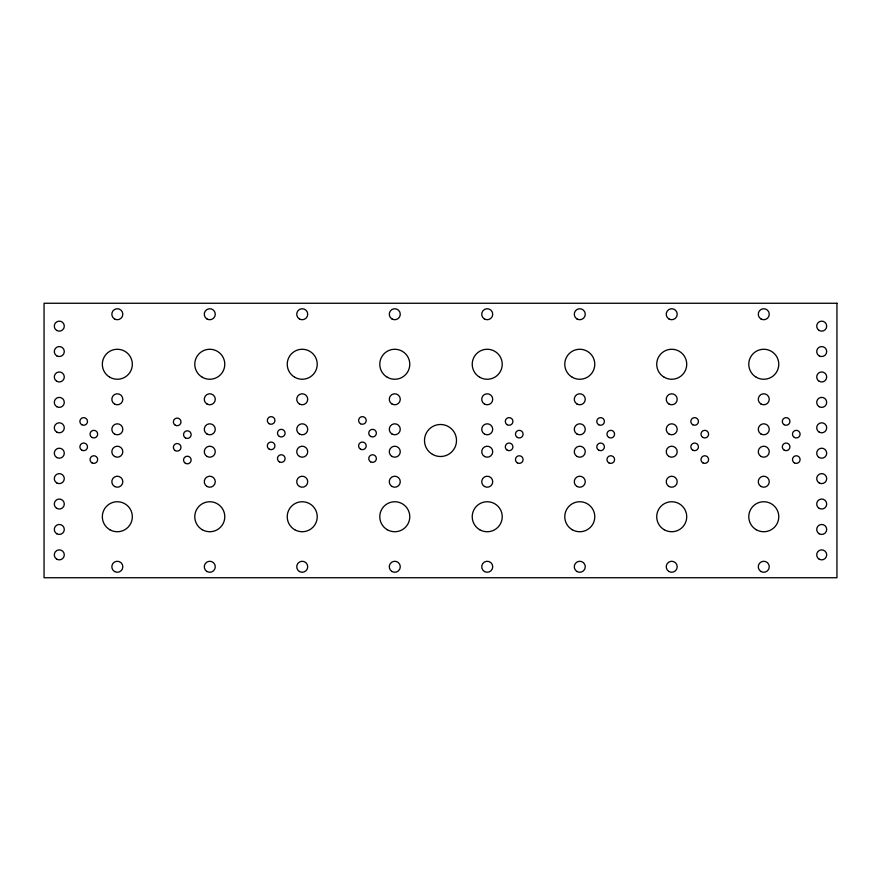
<?xml version="1.0" encoding="UTF-8"?>
<svg xmlns="http://www.w3.org/2000/svg" width="881" height="881" viewBox="0 0 881 881"><rect width="100%" height="100%" fill="white"/><g stroke="black" fill="none" stroke-linecap="round" stroke-linejoin="round"><path stroke-width="1.32" d="M836.95 303.262L44.05 303.262L44.05 577.738L836.95 577.738L836.95 303.262M432.494 454.365A16.012 16.012 0 0 0 456.512 440.5A16.012 16.012 0 0 0 432.494 426.635A16.012 16.012 0 0 0 432.494 454.365M81.79 424.741A3.81 3.81 0 0 0 87.505 421.437A3.81 3.81 0 0 0 81.79 418.134A3.81 3.81 0 0 0 81.79 424.741M91.954 437.45A3.81 3.81 0 0 0 97.67 434.146A3.81 3.81 0 0 0 91.954 430.842A3.81 3.81 0 0 0 91.954 437.45M81.79 450.158A3.81 3.81 0 0 0 87.505 446.854A3.81 3.81 0 0 0 81.79 443.55A3.81 3.81 0 0 0 81.79 450.158M91.954 462.866A3.81 3.81 0 0 0 97.67 459.563A3.81 3.81 0 0 0 91.954 456.259A3.81 3.81 0 0 0 91.954 462.866M175.275 425.204A3.81 3.81 0 0 0 180.99 421.9A3.81 3.81 0 0 0 175.275 418.596A3.81 3.81 0 0 0 175.275 425.204M185.439 437.912A3.81 3.81 0 0 0 191.155 434.608A3.81 3.81 0 0 0 185.439 431.305A3.81 3.81 0 0 0 185.439 437.912M175.275 450.609A3.81 3.81 0 0 0 180.99 447.317A3.81 3.81 0 0 0 175.275 444.013A3.81 3.81 0 0 0 175.275 450.609M185.439 463.318A3.81 3.81 0 0 0 191.155 460.025A3.81 3.81 0 0 0 185.439 456.721A3.81 3.81 0 0 0 185.439 463.318M269.223 423.739A3.81 3.81 0 0 0 274.938 420.435A3.81 3.81 0 0 0 269.223 417.142A3.81 3.81 0 0 0 269.223 423.739M279.387 436.447A3.81 3.81 0 0 0 285.103 433.144A3.81 3.81 0 0 0 279.387 429.84A3.81 3.81 0 0 0 279.387 436.447M269.223 449.156A3.81 3.81 0 0 0 274.938 445.852A3.81 3.81 0 0 0 269.223 442.548A3.81 3.81 0 0 0 269.223 449.156M279.387 461.864A3.81 3.81 0 0 0 285.103 458.56A3.81 3.81 0 0 0 279.387 455.257A3.81 3.81 0 0 0 279.387 461.864M360.494 423.739A3.81 3.81 0 0 0 366.21 420.435A3.81 3.81 0 0 0 360.494 417.142A3.81 3.81 0 0 0 360.494 423.739M370.659 436.447A3.81 3.81 0 0 0 376.374 433.144A3.81 3.81 0 0 0 370.659 429.84A3.81 3.81 0 0 0 370.659 436.447M360.494 449.156A3.81 3.81 0 0 0 366.21 445.852A3.81 3.81 0 0 0 360.494 442.548A3.81 3.81 0 0 0 360.494 449.156M370.659 461.864A3.81 3.81 0 0 0 376.374 458.56A3.81 3.81 0 0 0 370.659 455.257A3.81 3.81 0 0 0 370.659 461.864M507.214 424.741A3.81 3.81 0 0 0 512.929 421.437A3.81 3.81 0 0 0 507.214 418.134A3.81 3.81 0 0 0 507.214 424.741M517.378 437.45A3.81 3.81 0 0 0 523.094 434.146A3.81 3.81 0 0 0 517.378 430.842A3.81 3.81 0 0 0 517.378 437.45M507.214 450.158A3.81 3.81 0 0 0 512.929 446.854A3.81 3.81 0 0 0 507.214 443.55A3.81 3.81 0 0 0 507.214 450.158M517.378 462.866A3.81 3.81 0 0 0 523.094 459.563A3.81 3.81 0 0 0 517.378 456.259A3.81 3.81 0 0 0 517.378 462.866M598.695 424.741A3.81 3.81 0 0 0 604.421 421.437A3.81 3.81 0 0 0 598.695 418.134A3.81 3.81 0 0 0 598.695 424.741M608.859 437.45A3.81 3.81 0 0 0 614.586 434.146A3.81 3.81 0 0 0 608.859 430.842A3.81 3.81 0 0 0 608.859 437.45M598.695 450.158A3.81 3.81 0 0 0 604.421 446.854A3.81 3.81 0 0 0 598.695 443.55A3.81 3.81 0 0 0 598.695 450.158M608.859 462.866A3.81 3.81 0 0 0 614.586 459.563A3.81 3.81 0 0 0 608.859 456.259A3.81 3.81 0 0 0 608.859 462.866M692.73 424.741A3.81 3.81 0 0 0 698.446 421.437A3.81 3.81 0 0 0 692.73 418.134A3.81 3.81 0 0 0 692.73 424.741M702.895 437.45A3.81 3.81 0 0 0 708.61 434.146A3.81 3.81 0 0 0 702.895 430.842A3.81 3.81 0 0 0 702.895 437.45M692.73 450.158A3.81 3.81 0 0 0 698.446 446.854A3.81 3.81 0 0 0 692.73 443.55A3.81 3.81 0 0 0 692.73 450.158M702.895 462.866A3.81 3.81 0 0 0 708.61 459.563A3.81 3.81 0 0 0 702.895 456.259A3.81 3.81 0 0 0 702.895 462.866M784.222 424.741A3.81 3.81 0 0 0 789.938 421.437A3.81 3.81 0 0 0 784.222 418.134A3.81 3.81 0 0 0 784.222 424.741M794.387 437.45A3.81 3.81 0 0 0 800.102 434.146A3.81 3.81 0 0 0 794.387 430.842A3.81 3.81 0 0 0 794.387 437.45M784.222 450.158A3.81 3.81 0 0 0 789.938 446.854A3.81 3.81 0 0 0 784.222 443.55A3.81 3.81 0 0 0 784.222 450.158M794.387 462.866A3.81 3.81 0 0 0 800.102 459.563A3.81 3.81 0 0 0 794.387 456.259A3.81 3.81 0 0 0 794.387 462.866M819.198 559.193A5 5 0 0 0 826.708 554.865A5 5 0 0 0 819.198 550.526A5 5 0 0 0 819.198 559.193M819.198 533.776A5 5 0 0 0 826.708 529.448A5 5 0 0 0 819.198 525.12A5 5 0 0 0 819.198 533.776M819.198 508.37A5 5 0 0 0 826.708 504.031A5 5 0 0 0 819.198 499.703A5 5 0 0 0 819.198 508.37M819.198 482.953A5 5 0 0 0 826.708 478.625A5 5 0 0 0 819.198 474.286A5 5 0 0 0 819.198 482.953M819.198 457.536A5 5 0 0 0 826.708 453.208A5 5 0 0 0 819.198 448.87A5 5 0 0 0 819.198 457.536M819.198 432.13A5 5 0 0 0 826.708 427.792A5 5 0 0 0 819.198 423.464A5 5 0 0 0 819.198 432.13M819.198 406.714A5 5 0 0 0 826.708 402.375A5 5 0 0 0 819.198 398.047A5 5 0 0 0 819.198 406.714M819.198 381.297A5 5 0 0 0 826.708 376.969A5 5 0 0 0 819.198 372.63A5 5 0 0 0 819.198 381.297M819.198 355.88A5 5 0 0 0 826.708 351.552A5 5 0 0 0 819.198 347.224A5 5 0 0 0 819.198 355.88M819.198 330.474A5 5 0 0 0 826.708 326.135A5 5 0 0 0 819.198 321.807A5 5 0 0 0 819.198 330.474M56.791 559.193A5 5 0 0 0 64.302 554.865A5 5 0 0 0 56.791 550.526A5 5 0 0 0 56.791 559.193M56.791 533.776A5 5 0 0 0 64.302 529.448A5 5 0 0 0 56.791 525.12A5 5 0 0 0 56.791 533.776M56.791 508.37A5 5 0 0 0 64.302 504.031A5 5 0 0 0 56.791 499.703A5 5 0 0 0 56.791 508.37M56.791 482.953A5 5 0 0 0 64.302 478.625A5 5 0 0 0 56.791 474.286A5 5 0 0 0 56.791 482.953M56.791 457.536A5 5 0 0 0 64.302 453.208A5 5 0 0 0 56.791 448.87A5 5 0 0 0 56.791 457.536M56.791 432.13A5 5 0 0 0 64.302 427.792A5 5 0 0 0 56.791 423.464A5 5 0 0 0 56.791 432.13M56.791 406.714A5 5 0 0 0 64.302 402.375A5 5 0 0 0 56.791 398.047A5 5 0 0 0 56.791 406.714M56.791 381.297A5 5 0 0 0 64.302 376.969A5 5 0 0 0 56.791 372.63A5 5 0 0 0 56.791 381.297M56.791 355.88A5 5 0 0 0 64.302 351.552A5 5 0 0 0 56.791 347.224A5 5 0 0 0 56.791 355.88M56.791 330.474A5 5 0 0 0 64.302 326.135A5 5 0 0 0 56.791 321.807A5 5 0 0 0 56.791 330.474M109.828 529.734A15.01 15.01 0 0 0 132.337 516.74A15.01 15.01 0 0 0 109.828 503.745A15.01 15.01 0 0 0 109.828 529.734M114.574 456.468A5.506 5.506 0 0 0 122.833 451.711A5.506 5.506 0 0 0 114.574 446.942A5.506 5.506 0 0 0 114.574 456.468M114.574 571.538A5.506 5.506 0 0 0 122.833 566.769A5.506 5.506 0 0 0 114.574 562.001A5.506 5.506 0 0 0 114.574 571.538M114.574 486.488A5.506 5.506 0 0 0 122.833 481.72A5.506 5.506 0 0 0 114.574 476.951A5.506 5.506 0 0 0 114.574 486.488M202.278 529.734A15.01 15.01 0 0 0 224.787 516.74A15.01 15.01 0 0 0 202.278 503.745A15.01 15.01 0 0 0 202.278 529.734M207.024 456.468A5.506 5.506 0 0 0 215.283 451.711A5.506 5.506 0 0 0 207.024 446.942A5.506 5.506 0 0 0 207.024 456.468M207.024 571.538A5.506 5.506 0 0 0 215.283 566.769A5.506 5.506 0 0 0 207.024 562.001A5.506 5.506 0 0 0 207.024 571.538M207.024 486.488A5.506 5.506 0 0 0 215.283 481.72A5.506 5.506 0 0 0 207.024 476.951A5.506 5.506 0 0 0 207.024 486.488M294.728 529.734A15.01 15.01 0 0 0 317.237 516.74A15.01 15.01 0 0 0 294.728 503.745A15.01 15.01 0 0 0 294.728 529.734M299.474 456.468A5.506 5.506 0 0 0 307.733 451.711A5.506 5.506 0 0 0 299.474 446.942A5.506 5.506 0 0 0 299.474 456.468M299.474 571.538A5.506 5.506 0 0 0 307.733 566.769A5.506 5.506 0 0 0 299.474 562.001A5.506 5.506 0 0 0 299.474 571.538M299.474 486.488A5.506 5.506 0 0 0 307.733 481.72A5.506 5.506 0 0 0 299.474 476.951A5.506 5.506 0 0 0 299.474 486.488M387.277 529.734A15.01 15.01 0 0 0 409.786 516.74A15.01 15.01 0 0 0 387.277 503.745A15.01 15.01 0 0 0 387.277 529.734M392.023 456.468A5.506 5.506 0 0 0 400.282 451.711A5.506 5.506 0 0 0 392.023 446.942A5.506 5.506 0 0 0 392.023 456.468M392.023 571.538A5.506 5.506 0 0 0 400.282 566.769A5.506 5.506 0 0 0 392.023 562.001A5.506 5.506 0 0 0 392.023 571.538M392.023 486.488A5.506 5.506 0 0 0 400.282 481.72A5.506 5.506 0 0 0 392.023 476.951A5.506 5.506 0 0 0 392.023 486.488M479.716 529.734A15.01 15.01 0 0 0 502.236 516.74A15.01 15.01 0 0 0 479.716 503.745A15.01 15.01 0 0 0 479.716 529.734M484.473 456.468A5.506 5.506 0 0 0 492.732 451.711A5.506 5.506 0 0 0 484.473 446.942A5.506 5.506 0 0 0 484.473 456.468M484.473 571.538A5.506 5.506 0 0 0 492.732 566.769A5.506 5.506 0 0 0 484.473 562.001A5.506 5.506 0 0 0 484.473 571.538M484.473 486.488A5.506 5.506 0 0 0 492.732 481.72A5.506 5.506 0 0 0 484.473 476.951A5.506 5.506 0 0 0 484.473 486.488M572.265 529.734A15.01 15.01 0 0 0 594.785 516.74A15.01 15.01 0 0 0 572.265 503.745A15.01 15.01 0 0 0 572.265 529.734M577.022 456.468A5.506 5.506 0 0 0 585.281 451.711A5.506 5.506 0 0 0 577.022 446.942A5.506 5.506 0 0 0 577.022 456.468M577.022 571.538A5.506 5.506 0 0 0 585.281 566.769A5.506 5.506 0 0 0 577.022 562.001A5.506 5.506 0 0 0 577.022 571.538M577.022 486.488A5.506 5.506 0 0 0 585.281 481.72A5.506 5.506 0 0 0 577.022 476.951A5.506 5.506 0 0 0 577.022 486.488M664.219 529.734A15.01 15.01 0 0 0 686.728 516.74A15.01 15.01 0 0 0 664.219 503.745A15.01 15.01 0 0 0 664.219 529.734M668.976 456.468A5.506 5.506 0 0 0 677.225 451.711A5.506 5.506 0 0 0 668.976 446.942A5.506 5.506 0 0 0 668.976 456.468M668.976 571.538A5.506 5.506 0 0 0 677.225 566.769A5.506 5.506 0 0 0 668.976 562.001A5.506 5.506 0 0 0 668.976 571.538M668.976 486.488A5.506 5.506 0 0 0 677.225 481.72A5.506 5.506 0 0 0 668.976 476.951A5.506 5.506 0 0 0 668.976 486.488M756.272 529.734A15.01 15.01 0 0 0 778.782 516.74A15.01 15.01 0 0 0 756.272 503.745A15.01 15.01 0 0 0 756.272 529.734M761.019 456.468A5.506 5.506 0 0 0 769.278 451.711A5.506 5.506 0 0 0 761.019 446.942A5.506 5.506 0 0 0 761.019 456.468M761.019 571.538A5.506 5.506 0 0 0 769.278 566.769A5.506 5.506 0 0 0 761.019 562.001A5.506 5.506 0 0 0 761.019 571.538M761.019 486.488A5.506 5.506 0 0 0 769.278 481.72A5.506 5.506 0 0 0 761.019 476.951A5.506 5.506 0 0 0 761.019 486.488M109.828 377.255A15.01 15.01 0 0 0 132.337 364.26A15.01 15.01 0 0 0 109.828 351.266A15.01 15.01 0 0 0 109.828 377.255M114.574 434.058A5.506 5.506 0 0 0 122.833 429.289A5.506 5.506 0 0 0 114.574 424.532A5.506 5.506 0 0 0 114.574 434.058M114.574 318.999A5.506 5.506 0 0 0 122.833 314.231A5.506 5.506 0 0 0 114.574 309.462A5.506 5.506 0 0 0 114.574 318.999M114.574 404.049A5.506 5.506 0 0 0 122.833 399.28A5.506 5.506 0 0 0 114.574 394.512A5.506 5.506 0 0 0 114.574 404.049M202.278 377.255A15.01 15.01 0 0 0 224.787 364.26A15.01 15.01 0 0 0 202.278 351.266A15.01 15.01 0 0 0 202.278 377.255M207.024 434.058A5.506 5.506 0 0 0 215.283 429.289A5.506 5.506 0 0 0 207.024 424.532A5.506 5.506 0 0 0 207.024 434.058M207.024 318.999A5.506 5.506 0 0 0 215.283 314.231A5.506 5.506 0 0 0 207.024 309.462A5.506 5.506 0 0 0 207.024 318.999M207.024 404.049A5.506 5.506 0 0 0 215.283 399.28A5.506 5.506 0 0 0 207.024 394.512A5.506 5.506 0 0 0 207.024 404.049M294.728 377.255A15.01 15.01 0 0 0 317.237 364.26A15.01 15.01 0 0 0 294.728 351.266A15.01 15.01 0 0 0 294.728 377.255M299.474 434.058A5.506 5.506 0 0 0 307.733 429.289A5.506 5.506 0 0 0 299.474 424.532A5.506 5.506 0 0 0 299.474 434.058M299.474 318.999A5.506 5.506 0 0 0 307.733 314.231A5.506 5.506 0 0 0 299.474 309.462A5.506 5.506 0 0 0 299.474 318.999M299.474 404.049A5.506 5.506 0 0 0 307.733 399.28A5.506 5.506 0 0 0 299.474 394.512A5.506 5.506 0 0 0 299.474 404.049M387.277 377.255A15.01 15.01 0 0 0 409.786 364.26A15.01 15.01 0 0 0 387.277 351.266A15.01 15.01 0 0 0 387.277 377.255M392.023 434.058A5.506 5.506 0 0 0 400.282 429.289A5.506 5.506 0 0 0 392.023 424.532A5.506 5.506 0 0 0 392.023 434.058M392.023 318.999A5.506 5.506 0 0 0 400.282 314.231A5.506 5.506 0 0 0 392.023 309.462A5.506 5.506 0 0 0 392.023 318.999M392.023 404.049A5.506 5.506 0 0 0 400.282 399.28A5.506 5.506 0 0 0 392.023 394.512A5.506 5.506 0 0 0 392.023 404.049M479.716 377.255A15.01 15.01 0 0 0 502.236 364.26A15.01 15.01 0 0 0 479.716 351.266A15.01 15.01 0 0 0 479.716 377.255M484.473 434.058A5.506 5.506 0 0 0 492.732 429.289A5.506 5.506 0 0 0 484.473 424.532A5.506 5.506 0 0 0 484.473 434.058M484.473 318.999A5.506 5.506 0 0 0 492.732 314.231A5.506 5.506 0 0 0 484.473 309.462A5.506 5.506 0 0 0 484.473 318.999M484.473 404.049A5.506 5.506 0 0 0 492.732 399.28A5.506 5.506 0 0 0 484.473 394.512A5.506 5.506 0 0 0 484.473 404.049M572.265 377.255A15.01 15.01 0 0 0 594.785 364.26A15.01 15.01 0 0 0 572.265 351.266A15.01 15.01 0 0 0 572.265 377.255M577.022 434.058A5.506 5.506 0 0 0 585.281 429.289A5.506 5.506 0 0 0 577.022 424.532A5.506 5.506 0 0 0 577.022 434.058M577.022 318.999A5.506 5.506 0 0 0 585.281 314.231A5.506 5.506 0 0 0 577.022 309.462A5.506 5.506 0 0 0 577.022 318.999M577.022 404.049A5.506 5.506 0 0 0 585.281 399.28A5.506 5.506 0 0 0 577.022 394.512A5.506 5.506 0 0 0 577.022 404.049M664.219 377.255A15.01 15.01 0 0 0 686.728 364.26A15.01 15.01 0 0 0 664.219 351.266A15.01 15.01 0 0 0 664.219 377.255M668.976 434.058A5.506 5.506 0 0 0 677.225 429.289A5.506 5.506 0 0 0 668.976 424.532A5.506 5.506 0 0 0 668.976 434.058M668.976 318.999A5.506 5.506 0 0 0 677.225 314.231A5.506 5.506 0 0 0 668.976 309.462A5.506 5.506 0 0 0 668.976 318.999M668.976 404.049A5.506 5.506 0 0 0 677.225 399.28A5.506 5.506 0 0 0 668.976 394.512A5.506 5.506 0 0 0 668.976 404.049M756.272 377.255A15.01 15.01 0 0 0 778.782 364.26A15.01 15.01 0 0 0 756.272 351.266A15.01 15.01 0 0 0 756.272 377.255M761.019 434.058A5.506 5.506 0 0 0 769.278 429.289A5.506 5.506 0 0 0 761.019 424.532A5.506 5.506 0 0 0 761.019 434.058M761.019 318.999A5.506 5.506 0 0 0 769.278 314.231A5.506 5.506 0 0 0 761.019 309.462A5.506 5.506 0 0 0 761.019 318.999M761.019 404.049A5.506 5.506 0 0 0 769.278 399.28A5.506 5.506 0 0 0 761.019 394.512A5.506 5.506 0 0 0 761.019 404.049"/></g></svg>
